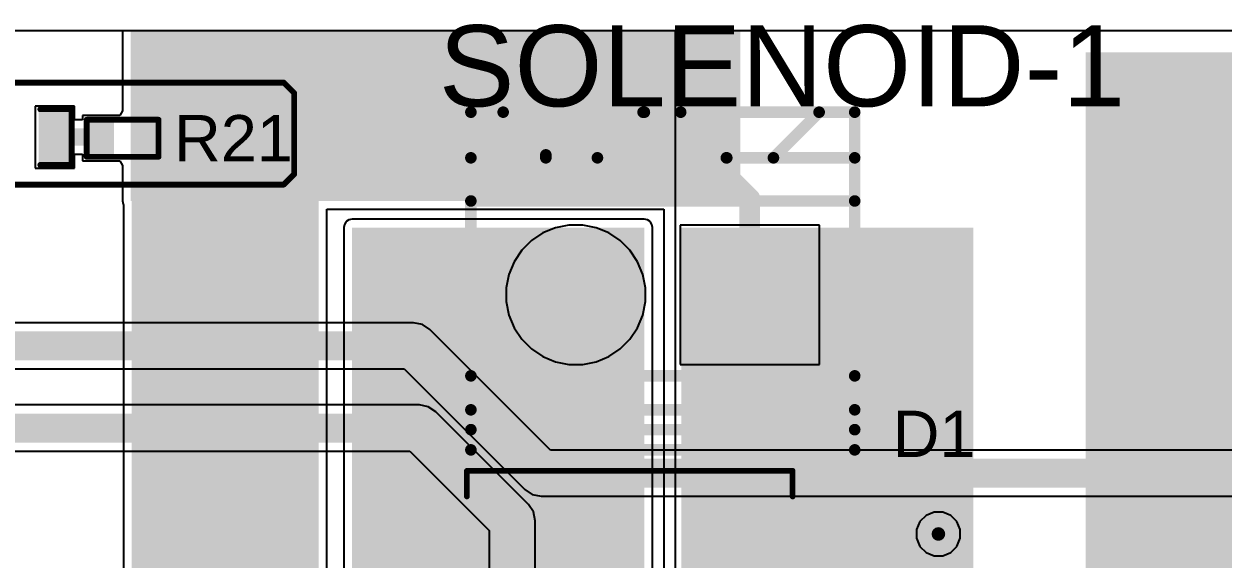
# Model space of a CAD drawing. Header units: millimetres. Extents: x 0.2 to 61.8, y 0.1 to 56.6.
# Drawn here: x 13.66 to 39.94, y 42.19 to 53.91 of the extents above; entities that cross this region are included whole.
import ezdxf

# ---------------------------------------------------------------- set-up
doc = ezdxf.new("R2010")
doc.units = ezdxf.units.MM
for name, color, linetype in [('BottomLayer', 5, 'Continuous'), ('BottomSolder', 6, 'Continuous'), ('MultiLayer', 9, 'Continuous'), ('PadHoleLayer', 156, 'Continuous'), ('TopLayer', 1, 'Continuous'), ('TopOverlay', 2, 'Continuous'), ('TopPaste', 8, 'Continuous'), ('TopSolder', 216, 'Continuous'), ('ViaHoleLayer', 16, 'Continuous')]:
    doc.layers.add(name, color=color, linetype=linetype)
doc.styles.add('Arial', font='', dxfattribs={"height": 0.2})
doc.styles.get('Arial').set_extended_font_data('Arial')

# ---------------------------------------------------------------- blocks, each defined once
blk = doc.blocks.new('R___0402_7')
at = {"layer": 'TopLayer'}
for points in [[(-0.699, -0.318), (-0.699, 0.318), (-0.241, 0.318), (-0.241, -0.318)], [(0.241, -0.318), (0.241, 0.318), (0.699, 0.318), (0.699, -0.318)]]:
    blk.add_hatch(color=1, dxfattribs=at).paths.add_polyline_path(points)
at = {"layer": 'TopPaste'}
for points in [[(-0.699, -0.318), (-0.699, 0.318), (-0.241, 0.318), (-0.241, -0.318)], [(0.241, -0.318), (0.241, 0.318), (0.699, 0.318), (0.699, -0.318)]]:
    blk.add_hatch(color=8, dxfattribs=at).paths.add_polyline_path(points)
at = {"layer": 'TopSolder'}
for points in [[(-0.754, -0.373), (-0.754, 0.373), (-0.186, 0.373), (-0.186, -0.373)], [(0.186, -0.373), (0.186, 0.373), (0.754, 0.373), (0.754, -0.373)]]:
    blk.add_hatch(color=216, dxfattribs=at).paths.add_polyline_path(points)
at = {"layer": 'TopOverlay'}
for points, const_width in [([(0.787, 0.406), (-0.787, 0.406)], 0.127), ([(-0.787, 0.406), (-0.787, -0.406)], 0.127), ([(0.787, 0.406), (0.787, -0.406)], 0.127), ([(0.787, -0.406), (-0.787, -0.406)], 0.127), ([(0.813, -0.432), (-0.813, -0.432)], 0.00323)]:
    blk.add_lwpolyline(points, dxfattribs=dict(at, const_width=const_width))
for points, const_width in [([(-0.819, 0.406, 1), (-0.756, 0.406, 1)], 0.0635), ([(-0.819, 0.406, 1), (-0.756, 0.406, 1)], 0.0635), ([(0.756, 0.406, 1), (0.819, 0.406, 1)], 0.0635), ([(0.756, 0.406, 1), (0.819, 0.406, 1)], 0.0635), ([(-0.819, -0.406, 1), (-0.756, -0.406, 1)], 0.0635), ([(-0.819, -0.406, 1), (-0.756, -0.406, 1)], 0.0635), ([(-0.814, -0.432, 1), (-0.812, -0.432, 1)], 0.00161), ([(0.756, -0.406, 1), (0.819, -0.406, 1)], 0.0635), ([(0.756, -0.406, 1), (0.819, -0.406, 1)], 0.0635), ([(0.812, -0.432, 1), (0.814, -0.432, 1)], 0.00161)]:
    blk.add_lwpolyline(points, format="xyb", close=True, dxfattribs=dict(at, const_width=const_width))
blk = doc.blocks.new('LED_0603_27')
at = {"layer": 'TopLayer'}
for points in [[(-1, 0.5), (-0.5, 0.5), (-0.5, -0.5), (-1, -0.5)], [(0.5, 0.5), (1, 0.5), (1, -0.5), (0.5, -0.5)]]:
    blk.add_hatch(color=1, dxfattribs=at).paths.add_polyline_path(points)
at = {"layer": 'TopOverlay'}
blk.add_hatch(color=2, dxfattribs=at).paths.add_polyline_path([(1.118, -0.66), (1.753, -0.66), (1.753, 0.66), (1.118, 0.66)])
at = {"layer": 'TopPaste'}
for points in [[(-1, 0.5), (-0.5, 0.5), (-0.5, -0.5), (-1, -0.5)], [(0.5, 0.5), (1, 0.5), (1, -0.5), (0.5, -0.5)]]:
    blk.add_hatch(color=8, dxfattribs=at).paths.add_polyline_path(points)
at = {"layer": 'TopSolder'}
for points in [[(-1.102, 0.602), (-0.398, 0.602), (-0.398, -0.602), (-1.102, -0.602)], [(0.398, 0.602), (1.102, 0.602), (1.102, -0.602), (0.398, -0.602)]]:
    blk.add_hatch(color=216, dxfattribs=at).paths.add_polyline_path(points)
at = {"layer": 'TopOverlay', "const_width": 0.127}
for points in [[(-1.118, 0.61), (-1.118, -0.61)], [(-0.432, 0.61), (-1.118, 0.61)], [(1.118, 0.61), (0.432, 0.61)], [(1.118, 0.61), (1.118, -0.61)], [(-0.432, -0.61), (-1.118, -0.61)], [(1.118, -0.61), (0.432, -0.61)]]:
    blk.add_lwpolyline(points, dxfattribs=at)
at = {"layer": 'TopOverlay', "const_width": 0.0635}
for points in [[(-1.149, 0.61, 1), (-1.086, 0.61, 1)], [(-1.149, 0.61, 1), (-1.086, 0.61, 1)], [(-0.464, 0.61, 1), (-0.4, 0.61, 1)], [(0.4, 0.61, 1), (0.464, 0.61, 1)], [(1.086, 0.61, 1), (1.149, 0.61, 1)], [(1.086, 0.61, 1), (1.149, 0.61, 1)], [(-1.149, -0.61, 1), (-1.086, -0.61, 1)], [(-1.149, -0.61, 1), (-1.086, -0.61, 1)], [(-0.464, -0.61, 1), (-0.4, -0.61, 1)], [(0.4, -0.61, 1), (0.464, -0.61, 1)], [(1.086, -0.61, 1), (1.149, -0.61, 1)], [(1.086, -0.61, 1), (1.149, -0.61, 1)]]:
    blk.add_lwpolyline(points, format="xyb", close=True, dxfattribs=at)
blk = doc.blocks.new('DB125_3_81_2P_BK_S_41')
at = {"layer": 'BottomLayer'}
blk.add_hatch(color=5, dxfattribs=at).paths.add_polyline_path([(-3.255, 1.35), (-0.555, 1.35), (-0.555, -1.35), (-3.255, -1.35)])
h = blk.add_hatch(color=5, dxfattribs=at)
edge = h.paths.add_edge_path()
edge.add_arc((1.905, 0), 1.35, 0, 360)
at = {"layer": 'BottomSolder'}
blk.add_hatch(color=6, dxfattribs=at).paths.add_polyline_path([(-3.306, 1.401), (-0.504, 1.401), (-0.504, -1.401), (-3.306, -1.401)])
h = blk.add_hatch(color=6, dxfattribs=at)
edge = h.paths.add_edge_path()
edge.add_arc((1.905, 0), 1.401, 0, 360)
at = {"layer": 'MultiLayer'}
blk.add_hatch(color=9, dxfattribs=at).paths.add_polyline_path([(-3.255, 1.35), (-0.555, 1.35), (-0.555, -1.35), (-3.255, -1.35)])
h = blk.add_hatch(color=9, dxfattribs=at)
edge = h.paths.add_edge_path()
edge.add_arc((1.905, 0), 1.35, 0, 360)
at = {"layer": 'PadHoleLayer'}
h = blk.add_hatch(color=156, dxfattribs=at)
edge = h.paths.add_edge_path()
edge.add_arc((-1.905, 0), 0.675, 0, 360)
h = blk.add_hatch(color=156, dxfattribs=at)
edge = h.paths.add_edge_path()
edge.add_arc((1.905, 0), 0.675, 0, 360)
at = {"layer": 'TopLayer'}
blk.add_hatch(color=1, dxfattribs=at).paths.add_polyline_path([(-3.255, 1.35), (-0.555, 1.35), (-0.555, -1.35), (-3.255, -1.35)])
h = blk.add_hatch(color=1, dxfattribs=at)
edge = h.paths.add_edge_path()
edge.add_arc((1.905, 0), 1.35, 0, 360)
at = {"layer": 'TopSolder'}
blk.add_hatch(color=216, dxfattribs=at).paths.add_polyline_path([(-3.306, 1.401), (-0.504, 1.401), (-0.504, -1.401), (-3.306, -1.401)])
h = blk.add_hatch(color=216, dxfattribs=at)
edge = h.paths.add_edge_path()
edge.add_arc((1.905, 0), 1.401, 0, 360)
at = {"layer": 'TopOverlay', "const_width": 0.254}
for points in [[(-4.205, 3.4), (-4.205, -4)], [(4.205, 3.4), (-4.205, 3.4)], [(4.205, 3.4), (4.205, -4)], [(4.205, 2.957), (-4.205, 2.957)], [(4.205, 2.522), (-4.205, 2.522)], [(4.205, 1.778), (-4.205, 1.778)], [(4.205, -2.054), (-4.205, -2.054)], [(4.205, -3), (-4.205, -3)], [(-2.424, -3), (-3.424, -4)], [(-1.392, -3), (-1.402, -3)], [(-0.392, -4), (-1.392, -3)], [(1.432, -3), (0.432, -4)], [(2.562, -3), (2.562, -3.064)], [(3.498, -4), (2.562, -3.064)], [(4.205, -4), (-4.205, -4)], [(-3.424, -4), (-3.427, -4)], [(0.432, -4), (0.403, -4)]]:
    blk.add_lwpolyline(points, dxfattribs=at)
at = {"layer": 'TopOverlay', "const_width": 0.127}
for points in [[(-4.269, 3.4, 1), (-4.142, 3.4, 1)], [(-4.269, 3.4, 1), (-4.142, 3.4, 1)], [(4.142, 3.4, 1), (4.269, 3.4, 1)], [(4.142, 3.4, 1), (4.269, 3.4, 1)], [(-4.269, 2.957, 1), (-4.142, 2.957, 1)], [(4.142, 2.957, 1), (4.269, 2.957, 1)], [(-4.269, 2.522, 1), (-4.142, 2.522, 1)], [(4.142, 2.522, 1), (4.269, 2.522, 1)], [(-4.269, 1.778, 1), (-4.142, 1.778, 1)], [(4.142, 1.778, 1), (4.269, 1.778, 1)], [(-4.269, -2.054, 1), (-4.142, -2.054, 1)], [(4.142, -2.054, 1), (4.269, -2.054, 1)], [(-4.269, -3, 1), (-4.142, -3, 1)], [(-2.488, -3, 1), (-2.361, -3, 1)], [(-1.465, -3, 1), (-1.338, -3, 1)], [(-1.456, -3, 1), (-1.329, -3, 1)], [(-1.456, -3, 1), (-1.329, -3, 1)], [(1.369, -3, 1), (1.496, -3, 1)], [(2.499, -3, 1), (2.626, -3, 1)], [(4.142, -3, 1), (4.269, -3, 1)], [(2.499, -3.064, 1), (2.626, -3.064, 1)], [(2.499, -3.064, 1), (2.626, -3.064, 1)], [(-4.269, -4, 1), (-4.142, -4, 1)], [(-4.269, -4, 1), (-4.142, -4, 1)], [(-3.49, -4, 1), (-3.363, -4, 1)], [(-3.488, -4, 1), (-3.361, -4, 1)], [(-3.488, -4, 1), (-3.361, -4, 1)], [(-0.456, -4, 1), (-0.329, -4, 1)], [(0.34, -4, 1), (0.467, -4, 1)], [(0.369, -4, 1), (0.496, -4, 1)], [(0.369, -4, 1), (0.496, -4, 1)], [(3.434, -4, 1), (3.561, -4, 1)], [(4.142, -4, 1), (4.269, -4, 1)], [(4.141, -4, 1), (4.268, -4, 1)]]:
    blk.add_lwpolyline(points, format="xyb", close=True, dxfattribs=at)
blk = doc.blocks.new('SMC_46')
at = {"layer": 'TopLayer'}
for points in [[(-6, 2.15), (-1.9, 2.15), (-1.9, -2.15), (-6, -2.15)], [(1.9, 2.15), (6, 2.15), (6, -2.15), (1.9, -2.15)]]:
    blk.add_hatch(color=1, dxfattribs=at).paths.add_polyline_path(points)
at = {"layer": 'TopOverlay'}
for points in [[(-7.239, 2.235), (-3.556, 2.235), (-3.556, 3.048), (-7.239, 3.048)], [(-7.239, -2.261), (-6.096, -2.261), (-6.096, 2.26), (-7.239, 2.26)], [(-7.239, -3.048), (-3.556, -3.048), (-3.556, -2.236), (-7.239, -2.236)]]:
    blk.add_hatch(color=2, dxfattribs=at).paths.add_polyline_path(points)
at = {"layer": 'TopPaste'}
for points in [[(-6, 2.15), (-1.9, 2.15), (-1.9, -2.15), (-6, -2.15)], [(1.9, 2.15), (6, 2.15), (6, -2.15), (1.9, -2.15)]]:
    blk.add_hatch(color=8, dxfattribs=at).paths.add_polyline_path(points)
at = {"layer": 'TopSolder'}
for points in [[(-6.102, 2.252), (-1.798, 2.252), (-1.798, -2.252), (-6.102, -2.252)], [(1.798, 2.252), (6.102, 2.252), (6.102, -2.252), (1.798, -2.252)]]:
    blk.add_hatch(color=216, dxfattribs=at).paths.add_polyline_path(points)
at = {"layer": 'TopOverlay', "const_width": 0.127}
for points in [[(-3.556, 2.997), (-3.556, 2.438)], [(3.581, 2.997), (-3.556, 2.997)], [(3.581, 2.997), (3.581, 2.438)], [(-3.556, -2.438), (-3.556, -2.997)], [(3.581, -2.438), (3.581, -2.997)], [(3.581, -2.997), (-3.556, -2.997)]]:
    blk.add_lwpolyline(points, dxfattribs=at)
at = {"layer": 'TopOverlay', "const_width": 0.0635}
for points in [[(-3.588, 2.997, 1), (-3.524, 2.997, 1)], [(-3.588, 2.997, 1), (-3.524, 2.997, 1)], [(3.55, 2.997, 1), (3.613, 2.997, 1)], [(3.55, 2.997, 1), (3.613, 2.997, 1)], [(-3.588, 2.438, 1), (-3.524, 2.438, 1)], [(3.55, 2.438, 1), (3.613, 2.438, 1)], [(-3.588, -2.438, 1), (-3.524, -2.438, 1)], [(3.55, -2.438, 1), (3.613, -2.438, 1)], [(-3.588, -2.997, 1), (-3.524, -2.997, 1)], [(-3.588, -2.997, 1), (-3.524, -2.997, 1)], [(3.55, -2.997, 1), (3.613, -2.997, 1)], [(3.55, -2.997, 1), (3.613, -2.997, 1)]]:
    blk.add_lwpolyline(points, format="xyb", close=True, dxfattribs=at)

msp = doc.modelspace()

# ---------------------------------------------------------------- hatches: boundary and pattern name
at = {"layer": 'BottomLayer'}
h = msp.add_hatch(color=5, dxfattribs=at)
edge = h.paths.add_edge_path()
edge.add_arc((33.7, 42.738), 0.3, 0, 360)
at = {"layer": 'BottomSolder'}
h = msp.add_hatch(color=6, dxfattribs=at)
edge = h.paths.add_edge_path()
edge.add_arc((33.7, 42.738), 0.252, 0, 360)
at = {"layer": 'TopLayer'}
for points in [[(16.002, 50.038), (29.362, 50.038), (29.362, 53.772), (16.002, 53.772)], [(16.025, 33.68), (20.117, 33.68), (20.117, 53.289), (16.025, 53.289)], [(36.929, 33.68), (41.021, 33.68), (41.021, 53.289), (36.929, 53.289)], [(20.853, 49.454), (20.853, 36.474), (27.254, 36.474), (27.254, 49.454)], [(28.067, 49.454), (28.067, 38.811), (34.468, 38.811), (34.468, 49.454)]]:
    msp.add_hatch(color=1, dxfattribs=at).paths.add_polyline_path(points)
h = msp.add_hatch(color=1, dxfattribs=at)
edge = h.paths.add_edge_path()
edge.add_arc((33.7, 42.738), 0.3, 0, 360)
at = {"layer": 'TopSolder'}
h = msp.add_hatch(color=216, dxfattribs=at)
edge = h.paths.add_edge_path()
edge.add_arc((33.7, 42.738), 0.252, 0, 360)
at = {"layer": 'ViaHoleLayer'}
h = msp.add_hatch(color=16, dxfattribs=at)
edge = h.paths.add_edge_path()
edge.add_arc((33.7, 42.738), 0.15, 0, 360)

# ---------------------------------------------------------------- linework, layer by layer
at = {"layer": 'BottomLayer'}
for p, q in [((0.152, 53.772), (61.747, 53.772)), ((25.31, 49.45), (25.032, 49.335)), ((25.605, 49.508), (25.31, 49.45)), ((25.906, 49.508), (25.605, 49.508)), ((26.201, 49.45), (25.906, 49.508)), ((26.479, 49.335), (26.201, 49.45)), ((31.093, 49.508), (28.038, 49.508)), ((28.038, 49.508), (28.038, 46.453)), ((31.093, 46.453), (31.093, 49.508)), ((24.782, 49.167), (24.569, 48.955)), ((25.032, 49.335), (24.782, 49.167)), ((26.73, 49.167), (26.479, 49.335)), ((26.942, 48.955), (26.73, 49.167)), ((24.569, 48.955), (24.402, 48.704)), ((27.11, 48.704), (26.942, 48.955)), ((24.402, 48.704), (24.287, 48.426)), ((27.225, 48.426), (27.11, 48.704)), ((24.287, 48.426), (24.228, 48.131)), ((27.283, 48.131), (27.225, 48.426)), ((24.228, 48.131), (24.228, 47.83)), ((27.283, 47.83), (27.283, 48.131)), ((24.228, 47.83), (24.287, 47.535)), ((27.225, 47.535), (27.283, 47.83)), ((22.2, 47.368), (1.702, 47.368)), ((22.393, 47.33), (22.2, 47.368)), ((22.557, 47.22), (22.393, 47.33)), ((24.287, 47.535), (24.402, 47.257)), ((27.11, 47.257), (27.225, 47.535)), ((25.203, 44.574), (22.557, 47.22)), ((24.402, 47.257), (24.569, 47.007)), ((26.942, 47.007), (27.11, 47.257)), ((24.569, 47.007), (24.782, 46.794)), ((24.782, 46.794), (25.032, 46.627)), ((26.479, 46.627), (26.73, 46.794)), ((26.73, 46.794), (26.942, 47.007)), ((25.032, 46.627), (25.31, 46.512)), ((25.31, 46.512), (25.605, 46.453)), ((25.906, 46.453), (26.201, 46.512)), ((26.201, 46.512), (26.479, 46.627)), ((1.911, 46.358), (21.99, 46.358)), ((21.99, 46.358), (24.637, 43.712)), ((25.605, 46.453), (25.906, 46.453)), ((28.038, 46.453), (31.093, 46.453)), ((22.327, 45.565), (3.904, 45.565)), ((22.52, 45.526), (22.327, 45.565)), ((22.684, 45.417), (22.52, 45.526)), ((24.716, 43.385), (22.684, 45.417)), ((3.904, 44.555), (22.117, 44.555)), ((22.117, 44.555), (23.854, 42.818)), ((41.631, 44.574), (25.203, 44.574)), ((24.637, 43.712), (24.8, 43.602)), ((24.825, 43.221), (24.716, 43.385)), ((24.8, 43.602), (24.994, 43.564)), ((24.994, 43.564), (41.421, 43.564)), ((24.864, 43.028), (24.825, 43.221)), ((33.429, 43.143), (33.295, 43.009)), ((33.605, 43.216), (33.429, 43.143)), ((33.795, 43.216), (33.605, 43.216)), ((33.971, 43.143), (33.795, 43.216)), ((34.105, 43.009), (33.971, 43.143)), ((24.864, 30.81), (24.864, 43.028)), ((33.295, 43.009), (33.222, 42.833)), ((33.222, 42.833), (33.222, 42.643)), ((34.178, 42.833), (34.105, 43.009)), ((34.178, 42.643), (34.178, 42.833)), ((23.854, 42.818), (23.854, 30.81)), ((33.222, 42.643), (33.295, 42.467)), ((34.105, 42.467), (34.178, 42.643)), ((33.295, 42.467), (33.429, 42.333)), ((33.429, 42.333), (33.605, 42.26)), ((33.795, 42.26), (33.971, 42.333)), ((33.971, 42.333), (34.105, 42.467)), ((33.605, 42.26), (33.795, 42.26))]:
    msp.add_line(p, q, dxfattribs=at)
at = {"layer": 'BottomLayer', "const_width": 0.635}
for points in [[(1.702, 46.863), (22.2, 46.863)], [(22.2, 46.863), (24.994, 44.069)], [(2.903, 45.06), (22.327, 45.06)], [(22.327, 45.06), (24.359, 43.028)], [(24.994, 44.069), (41.631, 44.069)], [(24.359, 30.81), (24.359, 43.028)]]:
    msp.add_lwpolyline(points, dxfattribs=at)
at = {"layer": 'BottomLayer', "const_width": 0.318}
for points in [[(22.041, 46.863, 1), (22.358, 46.863, 1)], [(22.041, 46.863, 1), (22.358, 46.863, 1)], [(22.168, 45.06, 1), (22.485, 45.06, 1)], [(22.168, 45.06, 1), (22.485, 45.06, 1)], [(24.835, 44.069, 1), (25.152, 44.069, 1)], [(24.835, 44.069, 1), (25.152, 44.069, 1)], [(24.2, 43.028, 1), (24.517, 43.028, 1)], [(24.2, 43.028, 1), (24.517, 43.028, 1)]]:
    msp.add_lwpolyline(points, format="xyb", close=True, dxfattribs=at)
at = {"layer": 'TopLayer'}
for p, q in [((0.152, 53.772), (15.821, 53.772)), ((15.821, 53.772), (15.821, 52.007)), ((27.94, 49.857), (27.94, 53.772)), ((27.94, 53.772), (61.773, 53.772)), ((14.767, 52.113), (13.911, 52.113)), ((13.911, 52.113), (13.911, 50.757)), ((14.767, 51.811), (14.767, 52.113)), ((14.948, 51.811), (14.767, 51.811)), ((15.694, 51.905), (14.948, 51.905)), ((14.948, 51.905), (14.948, 51.811)), ((15.761, 51.905), (15.694, 51.905)), ((15.821, 52.007), (15.761, 51.905)), ((14.767, 50.757), (14.767, 51.059)), ((14.767, 51.059), (14.948, 51.059)), ((14.948, 51.059), (14.948, 50.914)), ((13.911, 50.757), (14.767, 50.757)), ((14.948, 50.914), (15.761, 50.914)), ((15.761, 50.914), (15.821, 50.812)), ((15.821, 50.812), (15.821, 50.038)), ((15.821, 50.038), (15.835, 49.969)), ((15.835, 49.969), (15.843, 49.955)), ((15.843, 49.955), (15.843, 33.68)), ((20.298, 34.725), (20.298, 49.857)), ((20.298, 49.857), (27.681, 49.857)), ((27.681, 49.857), (27.681, 38.126)), ((27.94, 38.126), (27.94, 49.857)), ((20.686, 49.523), (20.672, 49.454)), ((20.672, 49.454), (20.672, 36.474)), ((20.725, 49.582), (20.686, 49.523)), ((20.784, 49.621), (20.725, 49.582)), ((20.853, 49.635), (20.784, 49.621)), ((27.254, 49.635), (20.853, 49.635)), ((27.324, 49.621), (27.254, 49.635)), ((27.382, 49.582), (27.324, 49.621)), ((27.422, 49.523), (27.382, 49.582)), ((27.435, 49.454), (27.422, 49.523)), ((27.435, 36.474), (27.435, 49.454))]:
    msp.add_line(p, q, dxfattribs=at)
for points, const_width in [([(14.314, 51.435), (14.339, 51.435)], 0.381), ([(14.339, 51.435), (15.354, 51.435)], 0.381), ([(16.294, 51.41), (28.245, 51.41)], 0.457), ([(28.245, 51.41), (29.566, 50.089)], 0.457), ([(29.566, 47.981), (29.566, 50.089)], 0.457)]:
    msp.add_lwpolyline(points, dxfattribs=dict(at, const_width=const_width))
for points, const_width in [([(14.218, 51.435, 1), (14.409, 51.435, 1)], 0.191), ([(14.244, 51.435, 1), (14.434, 51.435, 1)], 0.191), ([(14.244, 51.435, 1), (14.434, 51.435, 1)], 0.191), ([(15.259, 51.435, 1), (15.45, 51.435, 1)], 0.191), ([(16.18, 51.41, 1), (16.408, 51.41, 1)], 0.229), ([(28.131, 51.41, 1), (28.359, 51.41, 1)], 0.229), ([(28.131, 51.41, 1), (28.359, 51.41, 1)], 0.229), ([(29.451, 50.089, 1), (29.68, 50.089, 1)], 0.229), ([(29.451, 50.089, 1), (29.68, 50.089, 1)], 0.229), ([(29.451, 47.981, 1), (29.68, 47.981, 1)], 0.229)]:
    msp.add_lwpolyline(points, format="xyb", close=True, dxfattribs=dict(at, const_width=const_width))
at = {"layer": 'TopOverlay', "const_width": 0.127}
for points in [[(8.306, 52.629), (19.355, 52.629)], [(19.355, 52.629), (19.583, 52.4)], [(19.583, 50.622), (19.583, 52.4)], [(8.23, 50.394), (19.355, 50.394)], [(19.355, 50.394), (19.583, 50.622)]]:
    msp.add_lwpolyline(points, dxfattribs=at)
at = {"layer": 'TopOverlay', "const_width": 0.0635}
for points in [[(19.323, 52.629, 1), (19.387, 52.629, 1)], [(19.323, 52.629, 1), (19.387, 52.629, 1)], [(19.552, 52.4, 1), (19.615, 52.4, 1)], [(19.552, 52.4, 1), (19.615, 52.4, 1)], [(19.323, 50.394, 1), (19.387, 50.394, 1)], [(19.323, 50.394, 1), (19.387, 50.394, 1)], [(19.552, 50.622, 1), (19.615, 50.622, 1)], [(19.552, 50.622, 1), (19.615, 50.622, 1)]]:
    msp.add_lwpolyline(points, format="xyb", close=True, dxfattribs=at)

# ---------------------------------------------------------------- block references
at = {"rotation": 180}
for name, p in [('LED_0603_27', (13.589, 51.435)), ('DB125_3_81_2P_BK_S_41', (27.661, 47.981)), ('R___0402_7', (15.824, 51.41)), ('SMC_46', (26.949, 41.123))]:
    msp.add_blockref(name, p, dxfattribs=at)

# ---------------------------------------------------------------- texts
at = {"layer": 'TopOverlay', "style": 'Arial'}
msp.add_text('SOLENOID-1', height=1.778, rotation=360, dxfattribs=at).set_placement((22.753, 52.109))
for s, p in [('R21', (16.951, 50.902)), ('D1', (32.698, 44.425))]:
    msp.add_text(s, height=1.016, dxfattribs=at).set_placement(p)

doc.saveas('drawing.dxf')
